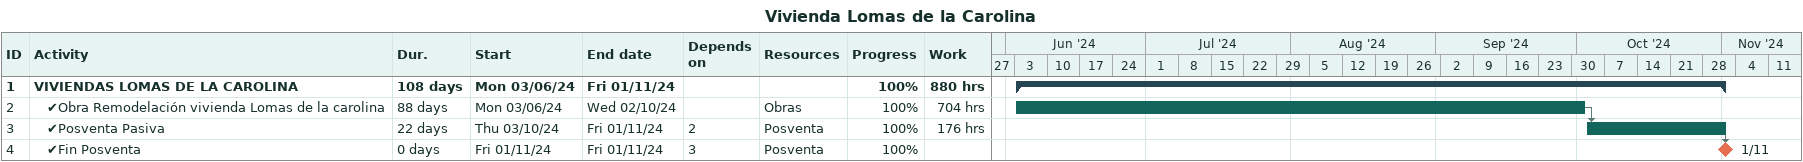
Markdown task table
Vivienda Lomas de la Carolina

| ID | Level | Task | Duration | Start | Finish | Predecessors | Resources | % complete | Work (h) |
|---|---|---|---|---|---|---|---|---|---|
| 1 | 1 | **VIVIENDAS LOMAS DE LA CAROLINA** | 108d | 2024-06-03 | 2024-11-01 |  |  | 100 | 880 |
| 2 | 2 | ✔Obra Remodelación vivienda Lomas de la carolina | 88d | 2024-06-03 | 2024-10-02 |  | Obras | 100 | 704 |
| 3 | 2 | ✔Posventa Pasiva | 22d | 2024-10-03 | 2024-11-01 | 2 | Posventa | 100 | 176 |
| 4 | 2 | ✔Fin Posventa | 0d | 2024-11-01 | 2024-11-01 | 3 | Posventa | 100 |  |
